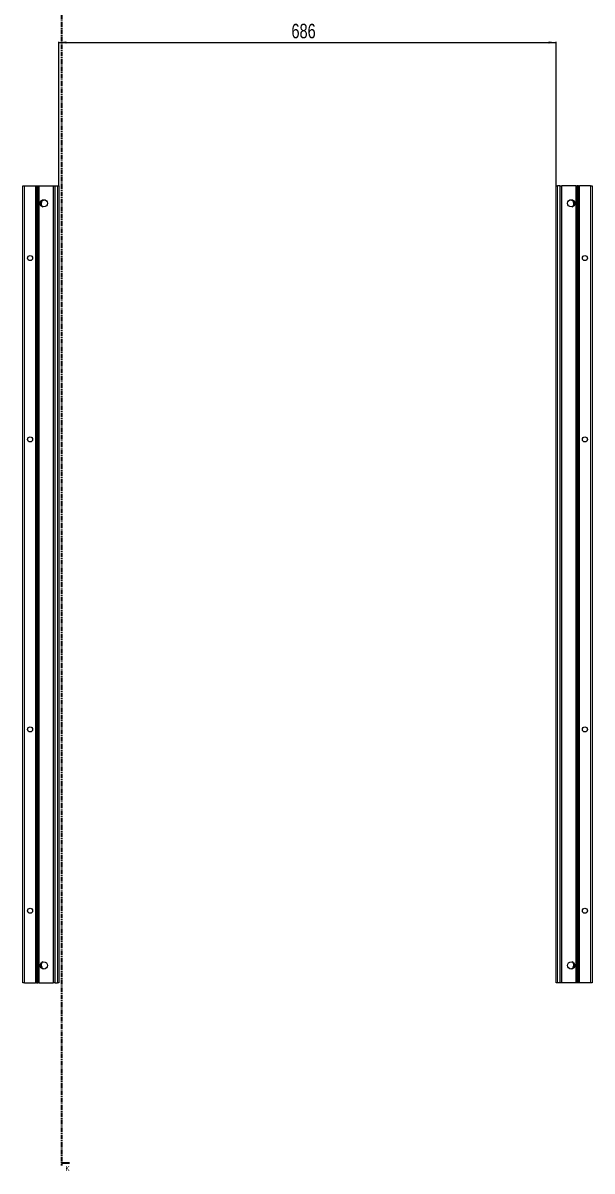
# Model space of a CAD drawing. Header units: millimetres. Extents: x -199 to 4123, y -2047 to 1507.
# Drawn here: x 1655 to 2440, y -1111 to 472 of the extents above; entities that cross this region are included whole.
import ezdxf

# ---------------------------------------------------------------- set-up
doc = ezdxf.new("R2010")
doc.units = ezdxf.units.MM
doc.linetypes.add('CENTER', pattern=[10.16, 6.35, -1.27, 1.27, -1.27])
doc.layers.add('FORMAT', color=7, linetype='Continuous')
doc.styles.add('SLDTEXTSTYLE0', font='TXT', dxfattribs={"width": 0.75})
doc.dimstyles.new('SLDDIMSTYLE0', dxfattribs={"dimtxt": 20, "dimasz": 10, "dimexe": 0, "dimexo": 0.0625, "dimgap": 5, "dimtad": 2, "dimdec": 1, "dimrnd": 1e-09, "dimzin": 12, "dimdsep": 46, "dimtxsty": 'SLDTEXTSTYLE0', "dimsah": 1, "dimcen": 0.09, "dimadec": 0, "dimazin": 3, "dimtfac": 1, "dimtofl": 0, "dimtmove": 0, "dimatfit": 3, "dimfxl": 0, "dimfrac": 2, "dimtolj": 1, "dimtzin": 12, "dimarcsym": 0})

# ---------------------------------------------------------------- blocks, each defined once
blk = doc.blocks.new('_D_4')
at = {"layer": 'FORMAT'}
for p, q in [((1704.6, 247.2), (1704.6, 446)), ((1704.6, 445), (2390.6, 445)), ((2390.6, 247.2), (2390.6, 446))]:
    blk.add_line(p, q, dxfattribs=at)
for points in [[(1704.6, 445), (1714.6, 443.5), (1714.6, 446.5)], [(2390.6, 445), (2380.6, 446.5), (2380.6, 443.5)]]:
    blk.add_solid(points, dxfattribs=at)
at = {"layer": 'FORMAT', "insert": (2025.4, 470.8), "char_height": 20, "attachment_point": 1, "style": 'SLDTEXTSTYLE0'}
blk.add_mtext('686', dxfattribs=at)

msp = doc.modelspace()

# ---------------------------------------------------------------- linework, layer by layer
at = {"color": 7, "linetype": 'CENTER', "lineweight": 35}
msp.add_line((1708.28, 1499.09), (1708.28, -1103.67), dxfattribs=at)
at = {"color": 7, "linetype": 'Continuous', "lineweight": 25}
for p, q in [((1654.85, -851.79), (1654.85, 247.21)), ((1654.85, 247.21), (1656.85, 247.21)), ((1656.85, 247.21), (1672.2, 247.21)), ((1672.2, 247.21), (1672.85, 247.21)), ((1672.85, 223.46), (1672.85, 247.21)), ((1672.85, 247.21), (1673.44, 247.21)), ((1673.44, 247.21), (1674.64, 247.21)), ((1674.64, 247.21), (1674.64, -851.79)), ((1674.64, 247.21), (1674.68, 247.21)), ((1674.68, 247.21), (1674.68, -851.79)), ((1674.68, 247.21), (1675.88, 247.21)), ((1675.88, 247.21), (1677.3, 247.21)), ((1677.3, 247.21), (1696.7, 247.21)), ((1696.7, 247.21), (1697.35, 247.21)), ((1697.35, -851.79), (1697.35, 247.21)), ((1697.35, 247.21), (1699.35, 247.21)), ((1699.35, 247.21), (1702.55, 247.21)), ((1702.55, 247.21), (1704.55, 247.21)), ((1704.55, 247.21), (1704.55, -851.79)), ((2390.55, -851.79), (2390.55, 247.21)), ((2390.55, 247.21), (2392.55, 247.21)), ((2395.75, 247.21), (2392.55, 247.21)), ((2395.75, 247.21), (2397.75, 247.21)), ((2397.75, 247.21), (2397.75, -851.79)), ((2397.75, 247.21), (2398.4, 247.21)), ((2417.8, 247.21), (2398.4, 247.21)), ((2417.8, 247.21), (2419.22, 247.21)), ((2420.42, 247.21), (2419.22, 247.21)), ((2420.42, -851.79), (2420.42, 247.21)), ((2420.46, 247.21), (2420.42, 247.21)), ((2420.46, -851.79), (2420.46, 247.21)), ((2421.66, 247.21), (2420.46, 247.21)), ((2421.66, 247.21), (2422.25, 247.21)), ((2422.25, 247.21), (2422.25, 223.46)), ((2422.25, 247.21), (2422.9, 247.21)), ((2438.25, 247.21), (2422.9, 247.21)), ((2438.25, 247.21), (2440.25, 247.21)), ((2440.25, 247.21), (2440.25, -851.79)), ((1672.91, 223.35), (1672.85, 223.46)), ((1672.85, 223.46), (1672.85, 221.96)), ((1672.85, 221.96), (1672.91, 222.06)), ((1672.85, 173.46), (1672.85, 221.96)), ((1672.91, 222.06), (1672.91, 223.35)), ((1682.9, 227.73), (1682.9, 228.14)), ((2412.2, 228.14), (2412.2, 227.73)), ((2422.25, 223.46), (2422.19, 223.35)), ((2422.19, 223.35), (2422.19, 222.06)), ((2422.19, 222.06), (2422.25, 221.96)), ((2422.25, 221.96), (2422.25, 223.46)), ((2422.25, 221.96), (2422.25, 173.46)), ((1672.91, 173.35), (1672.85, 173.46)), ((1672.85, 173.46), (1672.85, 171.96)), ((1672.85, 171.96), (1672.91, 172.06)), ((1672.85, 123.46), (1672.85, 171.96)), ((1672.91, 172.06), (1672.91, 173.35)), ((2422.25, 173.46), (2422.19, 173.35)), ((2422.19, 173.35), (2422.19, 172.06)), ((2422.19, 172.06), (2422.25, 171.96)), ((2422.25, 171.96), (2422.25, 173.46)), ((2422.25, 171.96), (2422.25, 123.46)), ((1672.91, 123.35), (1672.85, 123.46)), ((1672.85, 123.46), (1672.85, 121.96)), ((1672.85, 121.96), (1672.91, 122.06)), ((1672.85, 73.46), (1672.85, 121.96)), ((1672.91, 122.06), (1672.91, 123.35)), ((2422.25, 123.46), (2422.19, 123.35)), ((2422.19, 123.35), (2422.19, 122.06)), ((2422.19, 122.06), (2422.25, 121.96)), ((2422.25, 121.96), (2422.25, 123.46)), ((2422.25, 121.96), (2422.25, 73.46)), ((1672.91, 73.35), (1672.85, 73.46)), ((1672.85, 73.46), (1672.85, 71.96)), ((1672.85, 71.96), (1672.91, 72.06)), ((1672.85, 23.46), (1672.85, 71.96)), ((1672.91, 72.06), (1672.91, 73.35)), ((2422.25, 73.46), (2422.19, 73.35)), ((2422.19, 73.35), (2422.19, 72.06)), ((2422.19, 72.06), (2422.25, 71.96)), ((2422.25, 71.96), (2422.25, 73.46)), ((2422.25, 71.96), (2422.25, 23.46)), ((1672.91, 23.35), (1672.85, 23.46)), ((1672.85, 23.46), (1672.85, 21.96)), ((1672.85, 21.96), (1672.91, 22.06)), ((1672.85, -26.54), (1672.85, 21.96)), ((1672.91, 22.06), (1672.91, 23.35)), ((2422.25, 23.46), (2422.19, 23.35)), ((2422.19, 23.35), (2422.19, 22.06)), ((2422.19, 22.06), (2422.25, 21.96)), ((2422.25, 21.96), (2422.25, 23.46)), ((2422.25, 21.96), (2422.25, -26.54)), ((1672.91, -26.65), (1672.85, -26.54)), ((1672.85, -26.54), (1672.85, -28.04)), ((1672.85, -28.04), (1672.91, -27.94)), ((1672.85, -76.54), (1672.85, -28.04)), ((1672.91, -27.94), (1672.91, -26.65)), ((2422.25, -26.54), (2422.19, -26.65)), ((2422.19, -26.65), (2422.19, -27.94)), ((2422.19, -27.94), (2422.25, -28.04)), ((2422.25, -28.04), (2422.25, -26.54)), ((2422.25, -28.04), (2422.25, -76.54)), ((1672.91, -76.65), (1672.85, -76.54)), ((1672.85, -76.54), (1672.85, -78.04)), ((1672.85, -78.04), (1672.91, -77.94)), ((1672.85, -126.54), (1672.85, -78.04)), ((1672.91, -77.94), (1672.91, -76.65)), ((2422.25, -76.54), (2422.19, -76.65)), ((2422.19, -76.65), (2422.19, -77.94)), ((2422.19, -77.94), (2422.25, -78.04)), ((2422.25, -78.04), (2422.25, -76.54)), ((2422.25, -78.04), (2422.25, -126.54)), ((1672.91, -126.65), (1672.85, -126.54)), ((1672.85, -126.54), (1672.85, -128.04)), ((1672.91, -127.94), (1672.91, -126.65)), ((2422.25, -126.54), (2422.19, -126.65)), ((2422.19, -126.65), (2422.19, -127.94)), ((2422.25, -128.04), (2422.25, -126.54)), ((1672.85, -128.04), (1672.91, -127.94)), ((1672.85, -176.54), (1672.85, -128.04)), ((2422.19, -127.94), (2422.25, -128.04)), ((2422.25, -128.04), (2422.25, -176.54)), ((1672.91, -176.65), (1672.85, -176.54)), ((1672.85, -176.54), (1672.85, -178.04)), ((1672.85, -178.04), (1672.91, -177.94)), ((1672.85, -226.54), (1672.85, -178.04)), ((1672.91, -177.94), (1672.91, -176.65)), ((2422.25, -176.54), (2422.19, -176.65)), ((2422.19, -176.65), (2422.19, -177.94)), ((2422.19, -177.94), (2422.25, -178.04)), ((2422.25, -178.04), (2422.25, -176.54)), ((2422.25, -178.04), (2422.25, -226.54)), ((1672.91, -226.65), (1672.85, -226.54)), ((1672.85, -226.54), (1672.85, -228.04)), ((1672.85, -228.04), (1672.91, -227.94)), ((1672.85, -276.54), (1672.85, -228.04)), ((1672.91, -227.94), (1672.91, -226.65)), ((2422.25, -226.54), (2422.19, -226.65)), ((2422.19, -226.65), (2422.19, -227.94)), ((2422.19, -227.94), (2422.25, -228.04)), ((2422.25, -228.04), (2422.25, -226.54)), ((2422.25, -228.04), (2422.25, -276.54)), ((1672.91, -276.65), (1672.85, -276.54)), ((1672.85, -276.54), (1672.85, -278.04)), ((1672.85, -278.04), (1672.91, -277.94)), ((1672.85, -326.54), (1672.85, -278.04)), ((1672.91, -277.94), (1672.91, -276.65)), ((2422.25, -276.54), (2422.19, -276.65)), ((2422.19, -276.65), (2422.19, -277.94)), ((2422.19, -277.94), (2422.25, -278.04)), ((2422.25, -278.04), (2422.25, -276.54)), ((2422.25, -278.04), (2422.25, -326.54)), ((1672.91, -326.65), (1672.85, -326.54)), ((1672.85, -326.54), (1672.85, -328.04)), ((1672.85, -328.04), (1672.91, -327.94)), ((1672.85, -376.54), (1672.85, -328.04)), ((1672.91, -327.94), (1672.91, -326.65)), ((2422.25, -326.54), (2422.19, -326.65)), ((2422.19, -326.65), (2422.19, -327.94)), ((2422.19, -327.94), (2422.25, -328.04)), ((2422.25, -328.04), (2422.25, -326.54)), ((2422.25, -328.04), (2422.25, -376.54)), ((1672.91, -376.65), (1672.85, -376.54)), ((1672.85, -376.54), (1672.85, -378.04)), ((1672.85, -378.04), (1672.91, -377.94)), ((1672.85, -426.54), (1672.85, -378.04)), ((1672.91, -377.94), (1672.91, -376.65)), ((2422.25, -376.54), (2422.19, -376.65)), ((2422.19, -376.65), (2422.19, -377.94)), ((2422.19, -377.94), (2422.25, -378.04)), ((2422.25, -378.04), (2422.25, -376.54)), ((2422.25, -378.04), (2422.25, -426.54)), ((1672.91, -426.65), (1672.85, -426.54)), ((1672.85, -426.54), (1672.85, -428.04)), ((1672.91, -427.94), (1672.91, -426.65)), ((2422.25, -426.54), (2422.19, -426.65)), ((2422.19, -426.65), (2422.19, -427.94)), ((2422.25, -428.04), (2422.25, -426.54)), ((1672.85, -428.04), (1672.91, -427.94)), ((1672.85, -476.54), (1672.85, -428.04)), ((2422.19, -427.94), (2422.25, -428.04)), ((2422.25, -428.04), (2422.25, -476.54)), ((1672.91, -476.65), (1672.85, -476.54)), ((1672.85, -476.54), (1672.85, -478.04)), ((1672.85, -478.04), (1672.91, -477.94)), ((1672.85, -526.54), (1672.85, -478.04)), ((1672.91, -477.94), (1672.91, -476.65)), ((2422.25, -476.54), (2422.19, -476.65)), ((2422.19, -476.65), (2422.19, -477.94)), ((2422.19, -477.94), (2422.25, -478.04)), ((2422.25, -478.04), (2422.25, -476.54)), ((2422.25, -478.04), (2422.25, -526.54)), ((1672.91, -526.65), (1672.85, -526.54)), ((1672.85, -526.54), (1672.85, -528.04)), ((1672.85, -528.04), (1672.91, -527.94)), ((1672.85, -576.54), (1672.85, -528.04)), ((1672.91, -527.94), (1672.91, -526.65)), ((2422.25, -526.54), (2422.19, -526.65)), ((2422.19, -526.65), (2422.19, -527.94)), ((2422.19, -527.94), (2422.25, -528.04)), ((2422.25, -528.04), (2422.25, -526.54)), ((2422.25, -528.04), (2422.25, -576.54)), ((1672.91, -576.65), (1672.85, -576.54)), ((1672.85, -576.54), (1672.85, -578.04)), ((1672.85, -578.04), (1672.91, -577.94)), ((1672.85, -626.54), (1672.85, -578.04)), ((1672.91, -577.94), (1672.91, -576.65)), ((2422.25, -576.54), (2422.19, -576.65)), ((2422.19, -576.65), (2422.19, -577.94)), ((2422.19, -577.94), (2422.25, -578.04)), ((2422.25, -578.04), (2422.25, -576.54)), ((2422.25, -578.04), (2422.25, -626.54)), ((1672.91, -626.65), (1672.85, -626.54)), ((1672.85, -626.54), (1672.85, -628.04)), ((1672.85, -628.04), (1672.91, -627.94)), ((1672.85, -676.54), (1672.85, -628.04)), ((1672.91, -627.94), (1672.91, -626.65)), ((2422.25, -626.54), (2422.19, -626.65)), ((2422.19, -626.65), (2422.19, -627.94)), ((2422.19, -627.94), (2422.25, -628.04)), ((2422.25, -628.04), (2422.25, -626.54)), ((2422.25, -628.04), (2422.25, -676.54)), ((1672.91, -676.65), (1672.85, -676.54)), ((1672.85, -676.54), (1672.85, -678.04)), ((1672.85, -678.04), (1672.91, -677.94)), ((1672.85, -726.54), (1672.85, -678.04)), ((1672.91, -677.94), (1672.91, -676.65)), ((2422.25, -676.54), (2422.19, -676.65)), ((2422.19, -676.65), (2422.19, -677.94)), ((2422.19, -677.94), (2422.25, -678.04)), ((2422.25, -678.04), (2422.25, -676.54)), ((2422.25, -678.04), (2422.25, -726.54)), ((1672.91, -726.65), (1672.85, -726.54)), ((1672.85, -726.54), (1672.85, -728.04)), ((1672.85, -728.04), (1672.91, -727.94)), ((1672.85, -776.54), (1672.85, -728.04)), ((1672.91, -727.94), (1672.91, -726.65)), ((2422.25, -726.54), (2422.19, -726.65)), ((2422.19, -726.65), (2422.19, -727.94)), ((2422.19, -727.94), (2422.25, -728.04)), ((2422.25, -728.04), (2422.25, -726.54)), ((2422.25, -728.04), (2422.25, -776.54)), ((1672.91, -776.65), (1672.85, -776.54)), ((1672.85, -776.54), (1672.85, -778.04)), ((1672.85, -778.04), (1672.91, -777.94)), ((1672.85, -826.54), (1672.85, -778.04)), ((1672.91, -777.94), (1672.91, -776.65)), ((2422.25, -776.54), (2422.19, -776.65)), ((2422.19, -776.65), (2422.19, -777.94)), ((2422.19, -777.94), (2422.25, -778.04)), ((2422.25, -778.04), (2422.25, -776.54)), ((2422.25, -778.04), (2422.25, -826.54)), ((1672.91, -826.65), (1672.85, -826.54)), ((1672.85, -826.54), (1672.85, -828.04)), ((1672.85, -828.04), (1672.91, -827.94)), ((1672.85, -851.79), (1672.85, -828.04)), ((1672.91, -827.94), (1672.91, -826.65)), ((1682.9, -832.73), (1682.9, -832.32)), ((2412.2, -832.32), (2412.2, -832.73)), ((2422.25, -826.54), (2422.19, -826.65)), ((2422.19, -826.65), (2422.19, -827.94)), ((2422.19, -827.94), (2422.25, -828.04)), ((2422.25, -828.04), (2422.25, -826.54)), ((2422.25, -828.04), (2422.25, -851.79)), ((1656.85, -851.79), (1654.85, -851.79)), ((1656.85, -851.79), (1672.2, -851.79)), ((1672.85, -851.79), (1672.2, -851.79)), ((1673.44, -851.79), (1672.85, -851.79)), ((1673.44, -851.79), (1674.64, -851.79)), ((1674.64, -851.79), (1674.68, -851.79)), ((1674.68, -851.79), (1675.88, -851.79)), ((1677.3, -851.79), (1675.88, -851.79)), ((1677.3, -851.79), (1696.7, -851.79)), ((1697.35, -851.79), (1696.7, -851.79)), ((1699.35, -851.79), (1697.35, -851.79)), ((1699.35, -851.79), (1702.55, -851.79)), ((1704.55, -851.79), (1702.55, -851.79)), ((2392.55, -851.79), (2390.55, -851.79)), ((2395.75, -851.79), (2392.55, -851.79)), ((2397.75, -851.79), (2395.75, -851.79)), ((2398.4, -851.79), (2397.75, -851.79)), ((2417.8, -851.79), (2398.4, -851.79)), ((2419.22, -851.79), (2417.8, -851.79)), ((2420.42, -851.79), (2419.22, -851.79)), ((2420.46, -851.79), (2420.42, -851.79)), ((2421.66, -851.79), (2420.46, -851.79)), ((2422.25, -851.79), (2421.66, -851.79)), ((2422.9, -851.79), (2422.25, -851.79)), ((2438.25, -851.79), (2422.9, -851.79)), ((2440.25, -851.79), (2438.25, -851.79))]:
    msp.add_line(p, q, dxfattribs=at)
at = {"color": 8, "linetype": 'Continuous', "lineweight": 18}
for p, q in [((1656.85, 247.21), (1656.85, -851.79)), ((1672.2, -851.79), (1672.2, 247.21)), ((1673.44, 247.21), (1673.44, -851.79)), ((1675.88, -851.79), (1675.88, 247.21)), ((1677.3, 247.21), (1677.3, -851.79)), ((1696.7, -851.79), (1696.7, 247.21)), ((1699.35, 247.21), (1699.35, -851.79)), ((1702.55, -851.79), (1702.55, 247.21)), ((2392.55, 247.21), (2392.55, -851.79)), ((2395.75, -851.79), (2395.75, 247.21)), ((2398.4, 247.21), (2398.4, -851.79)), ((2417.8, -851.79), (2417.8, 247.21)), ((2419.22, 247.21), (2419.22, -851.79)), ((2421.66, -851.79), (2421.66, 247.21)), ((2422.9, 247.21), (2422.9, -851.79)), ((2438.25, -851.79), (2438.25, 247.21))]:
    msp.add_line(p, q, dxfattribs=at)
at = {"color": 7, "linetype": 'Continuous', "lineweight": 35}
msp.add_line((1718.92, -1100.67), (1708.28, -1100.67), dxfattribs=at)
at = {"color": 7, "linetype": 'Continuous', "lineweight": 25}
for centre, radius in [((1683.7, 223.21), 5), ((2411.4, 223.21), 5), ((1664.75, 147.71), 3.5), ((2430.35, 147.71), 3.5), ((1664.75, -102.29), 3.5), ((2430.35, -102.29), 3.5), ((1664.75, -502.29), 3.5), ((2430.35, -502.29), 3.5), ((1664.75, -752.29), 3.5), ((2430.35, -752.29), 3.5), ((1683.7, -827.79), 5), ((2411.4, -827.79), 5)]:
    msp.add_circle(centre, radius, dxfattribs=at)
for centre, radius, start, end in [((1685.2, 222.71), 5.25, 119.14074, 233.81086), ((1682.4, 227.73), 0.5, 299.14074, 0), ((2412.7, 227.73), 0.5, 180, 240.85926), ((2409.9, 222.71), 5.25, 306.18913, 60.85926), ((1685.2, -827.29), 5.25, 126.18914, 240.85926), ((2409.9, -827.29), 5.25, 299.14074, 53.81087), ((1682.4, -832.32), 0.5, 0, 60.85926), ((2412.7, -832.32), 0.5, 119.14074, 180)]:
    msp.add_arc(centre, radius, start, end, dxfattribs=at)
at = {"color": 7, "linetype": 'Continuous', "lineweight": 35}
msp.add_solid([(1708.28, -1100.67), (1715.28, -1101.79), (1715.28, -1099.55)], dxfattribs=at)

# ---------------------------------------------------------------- texts
at = {"color": 7, "linetype": 'Continuous', "insert": (1713.48, -1104.34), "char_height": 7, "attachment_point": 1, "style": 'SLDTEXTSTYLE0'}
msp.add_mtext('K', dxfattribs=at)

# ---------------------------------------------------------------- dimensions: what is measured, and where the dimension line sits
at = {"layer": 'FORMAT'}
dim = msp.add_linear_dim(base=(2390.55, 445), p1=(1704.55, 247.21), p2=(2390.55, 247.21), angle=0, dimstyle='SLDDIMSTYLE0', dxfattribs=at)
dim.commit()
dim.dimension.update_dxf_attribs({"geometry": '_D_4', "text_midpoint": (2047.55, 445), "dimtype": 160})

doc.saveas('drawing.dxf')
